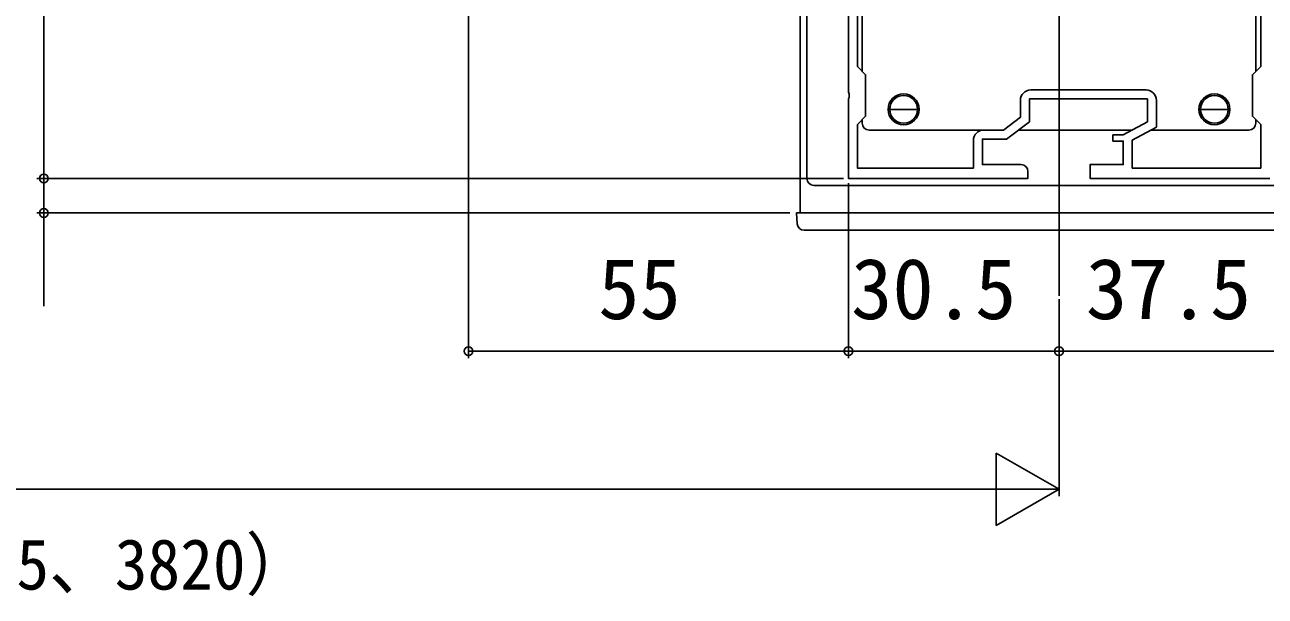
# Model space of a CAD drawing. Units: millimetres, scale not verified. Extents: x -525 to 525, y -785 to 780.
# Drawn here: x 62.3 to 241.8, y 69.7 to 152.4 of the extents above; entities that cross this region are included whole.
import ezdxf
from ezdxf.enums import TextEntityAlignment as Align

# ---------------------------------------------------------------- set-up
doc = ezdxf.new("R2010")
doc.units = ezdxf.units.MM
doc.header["$LTSCALE"] = 4
for name, color, linetype in [('0-2_YKK_11', 7, 'Continuous'), ('0-3_YKK_12', 2, 'Continuous'), ('0-4_YKK_13', 4, 'Continuous'), ('0-5_YKK_D', 6, 'Continuous')]:
    doc.layers.add(name, color=color, linetype=linetype)
doc.styles.add('ＭＳ ゴシック', font='')
doc.styles.get('ＭＳ ゴシック').set_extended_font_data('MS Gothic')

msp = doc.modelspace()

# ---------------------------------------------------------------- linework, layer by layer
at = {"layer": '0-2_YKK_11'}
msp.add_line((224.6, 143.003), (207.9, 143.003), dxfattribs=at)
for points in [[(181.5, 244.745), (181.5, 180.661), (181.62, 180.478), (181.62, 179.928), (181.5, 179.745), (181.5, 142.661), (181.62, 142.478), (181.62, 141.928), (181.5, 141.745), (181.5, 130.203), (207.5, 130.203), (207.5, 131.203)], [(241.2, 237.003), (241.2, 184.403), (240, 183.203), (240, 177.203), (241.2, 176.003), (241.2, 146.403), (240, 145.203), (240, 139.203), (241.2, 138.003), (241.2, 131.703), (222.6, 131.703), (222.6, 135.729), (226.1, 137.629), (226.1, 141.503)], [(199.6, 135.703), (199.6, 131.703), (182.8, 131.703), (182.8, 138.003), (184, 139.203), (184, 145.203), (182.8, 146.403), (182.8, 176.003)], [(206.5, 132.203), (200.9, 132.203), (200.9, 135.903), (204.4, 135.903), (207.7, 138.403), (207.7, 141.703), (224.8, 141.703), (224.8, 138.403), (221.3, 136.503), (219.8, 136.503), (219.8, 135.603), (221.3, 135.603), (221.3, 132.203), (216.5, 132.203), (216.5, 130.203), (242.5, 130.203)], [(206.4, 141.503), (206.4, 139.049), (203.963, 137.203), (201.1, 137.203)]]:
    msp.add_lwpolyline(points, dxfattribs=at)
for centre, radius, start, end in [((207.9, 141.503), 1.5, 90.00001, 179.99999), ((224.6, 141.503), 1.5, 0.00001, 89.99999), ((201.1, 135.703), 1.5, 90.00001, 179.99999), ((206.5, 131.203), 1, 0.00001, 89.99999)]:
    msp.add_arc(centre, radius, start, end, dxfattribs=at)
at = {"layer": '0-3_YKK_12'}
for p, q in [((212, 291.543), (212, 113.203)), ((174.5, 193.203), (174.5, 125.203)), ((249.5, 125.203), (174.5, 125.203))]:
    msp.add_line(p, q, dxfattribs=at)
for centre in [(189.5, 140.203), (234.5, 140.203)]:
    msp.add_circle(centre, 2.25, dxfattribs=at)
at = {"layer": '0-4_YKK_13'}
for p, q in [((175.5, 192.203), (175.5, 130.203)), ((183.5, 176.703), (183.5, 145.703)), ((240.5, 176.703), (240.5, 145.703)), ((191.5, 140.203), (187.5, 140.203)), ((232.5, 140.203), (236.5, 140.203)), ((183.5, 138.703), (183.5, 138.203)), ((240.5, 138.703), (240.5, 138.203)), ((184.5, 137.203), (203.862, 137.203)), ((206.116, 137.203), (222.589, 137.203)), ((225.314, 137.203), (239.5, 137.203)), ((176.5, 129.203), (247.5, 129.203)), ((174.998, 125.203), (249.002, 125.203)), ((248.906, 122.703), (175.094, 122.703))]:
    msp.add_line(p, q, dxfattribs=at)
msp.add_lwpolyline([(174.095, 123.642), (174, 125.203), (174.998, 125.203)], dxfattribs=at)
for centre, radius, start, end in [((189.5, 140.203), 2, 90, 180), ((189.5, 140.203), 2, 0, 90), ((234.5, 140.203), 2, 90, 180), ((234.5, 140.203), 2, 0, 90), ((189.5, 140.203), 2, 180, 270), ((189.5, 140.203), 2, 270, 0), ((234.5, 140.203), 2, 180, 270), ((234.5, 140.203), 2, 270, 0), ((184.5, 138.203), 1, 180, 270), ((239.5, 138.203), 1, 270, 0), ((176.5, 130.203), 1, 180, 270), ((175.094, 123.703), 1, 183.5, 270)]:
    msp.add_arc(centre, radius, start, end, dxfattribs=at)
at = {"layer": '0-5_YKK_D'}
for p, q in [((126.5, 194.503), (126.5, 104.203)), ((65, 130.203), (65, 180.203)), ((180.8, 130.203), (64, 130.203)), ((180.8, 130.203), (64, 130.203)), ((181.5, 129.503), (181.5, 104.203)), ((181.5, 129.503), (181.5, 104.203)), ((173, 125.203), (64, 125.203)), ((212, 112.703), (212, 104.203)), ((212, 112.703), (212, 104.203)), ((212, 112.703), (212, 84.203)), ((181.5, 105.203), (126.5, 105.203)), ((181.5, 105.203), (212, 105.203)), ((212, 105.203), (249.5, 105.203)), ((212, 85.203), (202.907, 90.453)), ((202.907, 90.453), (202.907, 79.953)), ((-277.5, 85.203), (201.5, 85.203)), ((212, 85.203), (193.813, 85.203)), ((212, 85.203), (202.907, 79.953))]:
    msp.add_line(p, q, dxfattribs=at)
msp.add_lwpolyline([(65, 130.203), (65, 125.203), (65, 111.698)], dxfattribs=at)
for centre in [(65, 130.203), (65, 130.203), (65, 125.203), (126.5, 105.203), (181.5, 105.203), (181.5, 105.203), (212, 105.203), (212, 105.203)]:
    msp.add_circle(centre, 0.637, dxfattribs=at)

# ---------------------------------------------------------------- texts
at = {"layer": '0-5_YKK_D', "style": 'ＭＳ ゴシック'}
for s, p in [('55', (145.273, 107.203)), ('30.5', (181.886, 107.203)), ('37.5', (215.886, 107.203))]:
    msp.add_text(s, height=8.798, dxfattribs=at).set_placement(p, align=Align.BOTTOM_LEFT)
at = {"layer": '0-5_YKK_D', "style": 'ＭＳ ゴシック', "width": 0.95}
msp.add_text('（関東間：1820、2730、3640、MM：2000、3000、4000、九州・四国間：1910、2865、3820）', height=7.331, dxfattribs=at).set_placement((-285.297, 68.498), align=Align.BOTTOM_LEFT)

doc.saveas('drawing.dxf')
